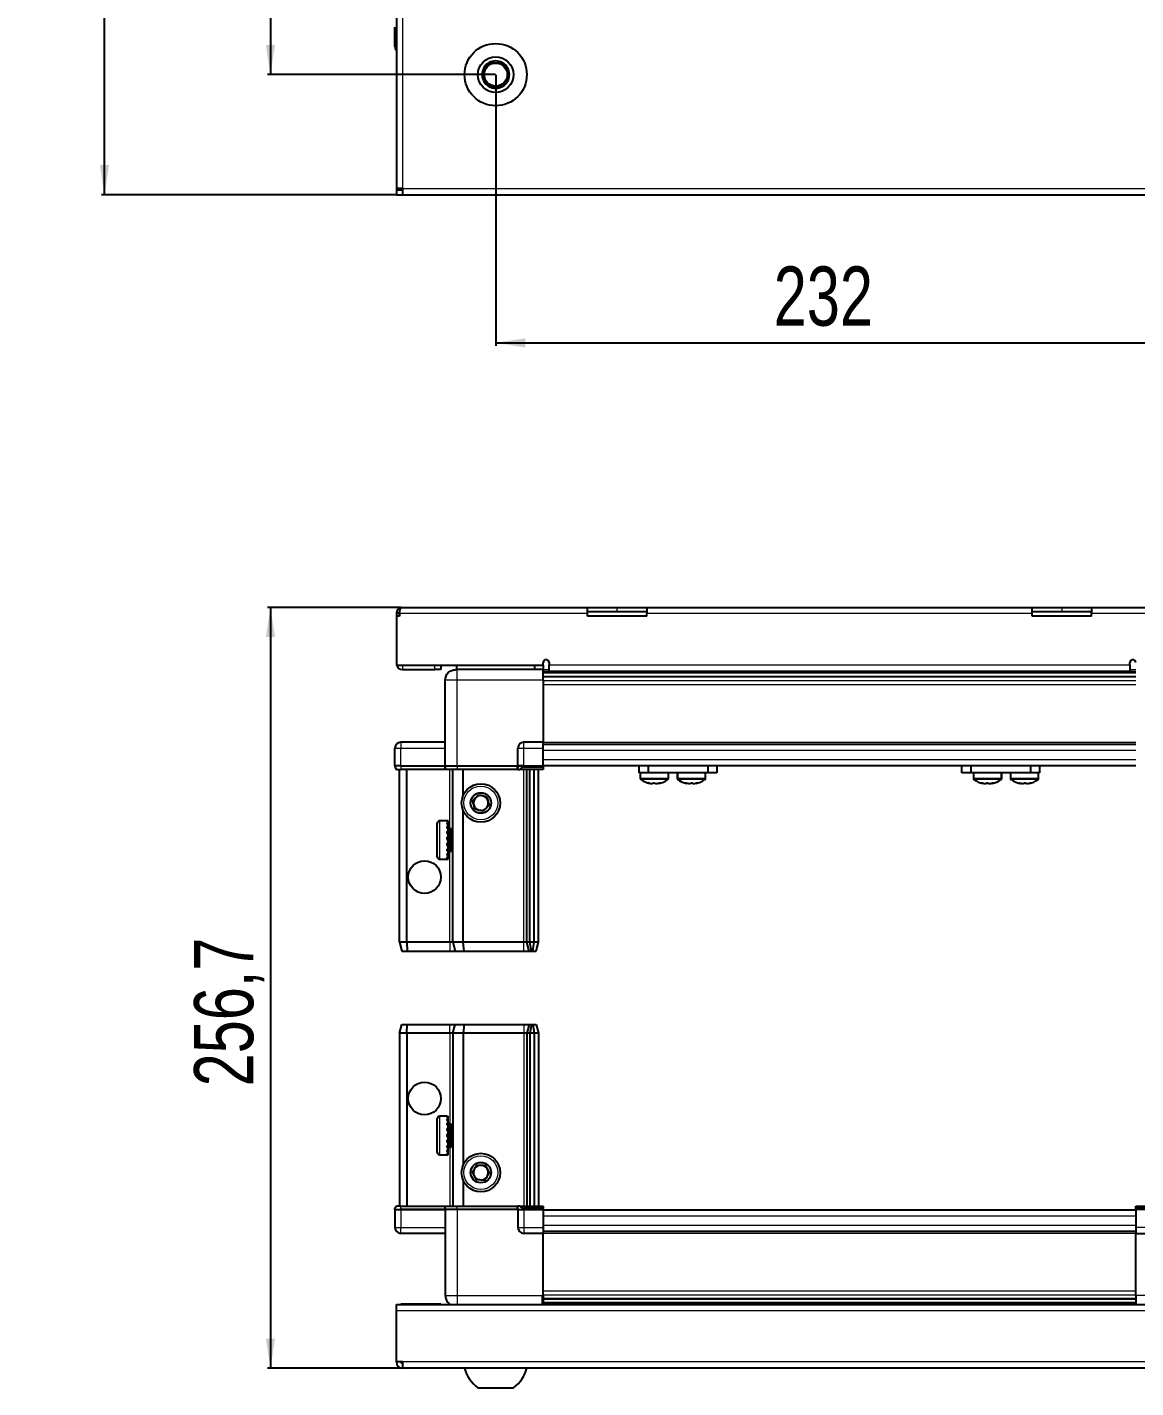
# Model space of a CAD drawing. Header units: millimetres. Extents: x 1014 to 2309, y -108 to 1254.
# Drawn here: x 1014.1 to 1388.2, y -108.5 to 350.6 of the extents above; entities that cross this region are included whole.
import ezdxf

# ---------------------------------------------------------------- set-up
doc = ezdxf.new("R2010")
doc.units = ezdxf.units.MM
doc.layers.add('FORMAT', color=7, linetype='Continuous')
doc.styles.add('SLDTEXTSTYLE0', font='TXT', dxfattribs={"width": 0.75})
doc.dimstyles.new('SLDDIMSTYLE0', dxfattribs={"dimtxt": 20, "dimasz": 10, "dimexe": 0, "dimexo": 0.0625, "dimgap": 5, "dimtad": 2, "dimdec": 1, "dimrnd": 1e-09, "dimzin": 12, "dimdsep": 46, "dimtxsty": 'SLDTEXTSTYLE0', "dimsah": 1, "dimcen": 0.09, "dimadec": 0, "dimazin": 3, "dimtfac": 1, "dimtofl": 0, "dimtmove": 0, "dimatfit": 3, "dimfxl": 0, "dimfrac": 2, "dimtolj": 1, "dimtzin": 12, "dimarcsym": 0})

# ---------------------------------------------------------------- blocks, each defined once
blk = doc.blocks.new('_D')
at = {"layer": 'FORMAT'}
for p, q in [((1138.65, 1093.07), (1039.15, 1093.07)), ((1040.15, 294.07), (1040.15, 1093.07)), ((1138.65, 294.07), (1039.15, 294.07))]:
    blk.add_line(p, q, dxfattribs=at)
for points in [[(1040.15, 1093.07), (1038.62, 1083.07), (1041.69, 1083.07)], [(1040.15, 294.07), (1041.69, 304.07), (1038.62, 304.07)]]:
    blk.add_solid(points, dxfattribs=at)
at = {"layer": 'FORMAT', "insert": (1014.37, 671.4), "char_height": 20, "attachment_point": 1, "rotation": 90, "style": 'SLDTEXTSTYLE0'}
blk.add_mtext('799', dxfattribs=at)
blk = doc.blocks.new('_D_2')
at = {"layer": 'FORMAT'}
for p, q in [((1172.16, 334.56), (1172.16, 243.07)), ((1404.16, 334.56), (1404.16, 243.07)), ((1172.16, 244.07), (1404.16, 244.07))]:
    blk.add_line(p, q, dxfattribs=at)
for points in [[(1172.16, 244.07), (1182.16, 242.53), (1182.16, 245.61)], [(1404.16, 244.07), (1394.16, 245.61), (1394.16, 242.53)]]:
    blk.add_solid(points, dxfattribs=at)
at = {"layer": 'FORMAT', "insert": (1265.99, 269.85), "char_height": 20, "attachment_point": 1, "style": 'SLDTEXTSTYLE0'}
blk.add_mtext('232', dxfattribs=at)
blk = doc.blocks.new('_D_3')
at = {"layer": 'FORMAT'}
for p, q in [((1172.15, 1052.57), (1095.15, 1052.57)), ((1096.15, 1052.57), (1096.15, 334.57)), ((1172.15, 334.57), (1095.15, 334.57))]:
    blk.add_line(p, q, dxfattribs=at)
for points in [[(1096.15, 1052.57), (1094.62, 1042.57), (1097.69, 1042.57)], [(1096.15, 334.57), (1097.69, 344.57), (1094.62, 344.57)]]:
    blk.add_solid(points, dxfattribs=at)
at = {"layer": 'FORMAT', "insert": (1070.37, 671.4), "char_height": 20, "attachment_point": 1, "rotation": 90, "style": 'SLDTEXTSTYLE0'}
blk.add_mtext('718', dxfattribs=at)
blk = doc.blocks.new('_D_8')
at = {"layer": 'FORMAT'}
for p, q in [((1140.25, 154.84), (1095.15, 154.84)), ((1096.15, 154.84), (1096.15, -101.86)), ((1140.75, -101.86), (1095.15, -101.86))]:
    blk.add_line(p, q, dxfattribs=at)
for points in [[(1096.15, 154.84), (1094.62, 144.84), (1097.69, 144.84)], [(1096.15, -101.86), (1097.69, -91.86), (1094.62, -91.86)]]:
    blk.add_solid(points, dxfattribs=at)
at = {"layer": 'FORMAT', "insert": (1070.37, -6.76), "char_height": 20, "attachment_point": 1, "rotation": 90, "style": 'SLDTEXTSTYLE0'}
blk.add_mtext('256,7', dxfattribs=at)

msp = doc.modelspace()

# ---------------------------------------------------------------- linework, layer by layer
at = {"color": 7, "linetype": 'Continuous', "lineweight": 25}
for p, q in [((1138.66, 1090.97), (1138.66, 296.17)), ((1138.15, 344.07), (1138.15, 350.57)), ((1138.16, 350.57), (1138.16, 350.57)), ((1138.16, 350.57), (1138.16, 344.07)), ((1138.65, 342.75), (1138.65, 342.75)), ((1140.76, 296.17), (1138.66, 296.17)), ((1138.66, 296.17), (1138.66, 295.57)), ((1138.66, 295.57), (1138.66, 294.07)), ((1140.76, 295.57), (1138.66, 295.57)), ((1138.66, 294.07), (1140.76, 294.07)), ((1140.76, 296.17), (1140.76, 294.07)), ((1140.76, 294.07), (1435.56, 294.07)), ((1139.66, 152.74), (1138.66, 152.74)), ((1138.66, 152.74), (1138.66, 151.84)), ((1139.66, 151.84), (1138.66, 151.84)), ((1138.66, 151.84), (1138.66, 135.34)), ((1139.66, 152.74), (1139.66, 151.84)), ((1140.26, 154.84), (1203.16, 154.84)), ((1203.16, 152.74), (1203.16, 154.84)), ((1203.16, 154.84), (1213.16, 154.84)), ((1213.16, 153.34), (1203.16, 153.34)), ((1203.16, 151.84), (1203.16, 152.74)), ((1223.16, 151.84), (1203.16, 151.84)), ((1213.16, 154.84), (1223.16, 154.84)), ((1223.16, 153.34), (1213.16, 153.34)), ((1223.16, 154.84), (1223.16, 152.74)), ((1223.16, 154.84), (1353.16, 154.84)), ((1223.16, 151.84), (1223.16, 152.74)), ((1353.16, 152.74), (1353.16, 154.84)), ((1353.16, 154.84), (1363.16, 154.84)), ((1363.16, 153.34), (1353.16, 153.34)), ((1353.16, 151.84), (1353.16, 152.74)), ((1373.16, 151.84), (1353.16, 151.84)), ((1363.16, 154.84), (1373.16, 154.84)), ((1373.16, 153.34), (1363.16, 153.34)), ((1373.16, 154.84), (1373.16, 152.74)), ((1373.16, 154.84), (1436.06, 154.84)), ((1373.16, 151.84), (1373.16, 152.74)), ((1138.66, 135.34), (1188.16, 135.34)), ((1140.76, 133.84), (1151.66, 133.84)), ((1153.66, 133.84), (1151.66, 133.84)), ((1153.66, 135.34), (1153.66, 133.84)), ((1158.91, 135.34), (1158.91, 133.84)), ((1188.16, 133.84), (1159.16, 133.84)), ((1185.41, 133.84), (1185.41, 135.34)), ((1188.16, 135.34), (1188.16, 136.19)), ((1188.16, 135.34), (1188.16, 133.84)), ((1188.16, 133.19), (1212.03, 133.19)), ((1190.16, 136.19), (1190.16, 135.44)), ((1190.16, 133.34), (1190.16, 135.44)), ((1190.16, 133.34), (1386.16, 133.34)), ((1206.66, 133.34), (1206.66, 133.19)), ((1206.82, 133.34), (1206.82, 133.19)), ((1207.02, 133.34), (1207.02, 133.19)), ((1207.57, 133.34), (1207.57, 133.19)), ((1207.99, 133.34), (1207.99, 133.19)), ((1208.88, 133.34), (1208.88, 133.19)), ((1209.46, 133.34), (1209.46, 133.19)), ((1210.6, 133.34), (1210.6, 133.19)), ((1211.29, 133.34), (1211.29, 133.19)), ((1212.03, 133.19), (1212.57, 133.19)), ((1212.57, 133.34), (1212.57, 133.19)), ((1212.57, 133.19), (1212.58, 133.19)), ((1212.58, 133.19), (1213.31, 133.19)), ((1212.76, 133.34), (1212.76, 133.19)), ((1213.26, 133.34), (1213.26, 133.19)), ((1213.31, 133.34), (1213.31, 133.19)), ((1213.31, 133.19), (1214.28, 133.19)), ((1213.31, 133.19), (1213.31, 133.19)), ((1214.28, 133.19), (1362.03, 133.19)), ((1214.6, 133.34), (1214.6, 133.19)), ((1214.61, 133.34), (1214.61, 133.19)), ((1215.31, 133.34), (1215.31, 133.19)), ((1216.49, 133.34), (1216.49, 133.19)), ((1217.1, 133.34), (1217.1, 133.19)), ((1218.05, 133.34), (1218.05, 133.19)), ((1218.5, 133.34), (1218.5, 133.19)), ((1219.13, 133.34), (1219.13, 133.19)), ((1219.38, 133.34), (1219.38, 133.19)), ((1219.63, 133.34), (1219.63, 133.19)), ((1219.65, 133.34), (1219.65, 133.19)), ((1356.66, 133.34), (1356.66, 133.19)), ((1356.77, 133.34), (1356.77, 133.19)), ((1356.95, 133.34), (1356.95, 133.19)), ((1357.46, 133.34), (1357.46, 133.19)), ((1357.85, 133.34), (1357.85, 133.19)), ((1358.7, 133.34), (1358.7, 133.19)), ((1359.27, 133.34), (1359.27, 133.19)), ((1360.38, 133.34), (1360.38, 133.19)), ((1361.07, 133.34), (1361.07, 133.19)), ((1362.03, 133.19), (1362.34, 133.19)), ((1362.34, 133.34), (1362.34, 133.19)), ((1362.34, 133.19), (1363.07, 133.19)), ((1362.34, 133.19), (1362.34, 133.19)), ((1362.6, 133.34), (1362.6, 133.19)), ((1363.07, 133.34), (1363.07, 133.19)), ((1363.07, 133.19), (1364.37, 133.19)), ((1364.28, 133.19), (1388.16, 133.19)), ((1364.37, 133.34), (1364.37, 133.19)), ((1364.46, 133.34), (1364.46, 133.19)), ((1365.09, 133.34), (1365.09, 133.19)), ((1366.28, 133.34), (1366.28, 133.19)), ((1366.91, 133.34), (1366.91, 133.19)), ((1367.89, 133.34), (1367.89, 133.19)), ((1368.36, 133.34), (1368.36, 133.19)), ((1369.03, 133.34), (1369.03, 133.19)), ((1369.31, 133.34), (1369.31, 133.19)), ((1369.6, 133.34), (1369.6, 133.19)), ((1369.65, 133.34), (1369.65, 133.19)), ((1369.66, 133.19), (1369.66, 133.34)), ((1386.16, 135.44), (1386.16, 136.19)), ((1386.16, 135.44), (1386.16, 133.34)), ((1155.16, 101.34), (1155.16, 130.34)), ((1388.16, 131.39), (1188.16, 131.39)), ((1388.16, 131.36), (1188.16, 131.36)), ((1188.16, 130.34), (1188.16, 109.34)), ((1138.16, 101.34), (1138.16, 107.34)), ((1155.16, 109.34), (1140.16, 109.34)), ((1179.66, 101.34), (1179.66, 107.34)), ((1188.16, 109.34), (1181.66, 109.34)), ((1188.16, 107.34), (1188.16, 109.34)), ((1188.16, 108.69), (1388.16, 108.69)), ((1188.16, 101.34), (1188.16, 107.34)), ((1138.15, 101.34), (1138.15, 101)), ((1138.15, 101.34), (1138.16, 101.34)), ((1138.15, 101), (1138.65, 100.14)), ((1138.16, 101.34), (1138.16, 101)), ((1140.16, 101.34), (1138.16, 101.34)), ((1138.16, 101), (1138.66, 100.14)), ((1140.16, 101.34), (1154.96, 101.34)), ((1154.96, 101.34), (1155.16, 101.34)), ((1155.16, 101.34), (1155.16, 100.14)), ((1155.16, 101.34), (1159.16, 101.34)), ((1159.16, 101.34), (1179.46, 101.34)), ((1179.46, 101.34), (1179.66, 101.34)), ((1179.66, 101.34), (1179.66, 100.14)), ((1181.66, 101.34), (1179.66, 101.34)), ((1179.66, 101.34), (1181.66, 101.34)), ((1181.66, 101.34), (1188.16, 101.34)), ((1181.66, 101), (1188.16, 101)), ((1188.16, 101.49), (1388.16, 101.49)), ((1188.16, 101.34), (1188.16, 101)), ((1188.16, 101), (1188.16, 100.14)), ((1220.61, 98.99), (1220.61, 101.49)), ((1223.61, 101.49), (1223.61, 98.99)), ((1243.81, 98.99), (1243.81, 101.49)), ((1246.81, 101.49), (1246.81, 98.99)), ((1329.51, 98.99), (1329.51, 101.49)), ((1332.51, 101.49), (1332.51, 98.99)), ((1352.71, 98.99), (1352.71, 101.49)), ((1355.71, 101.49), (1355.71, 98.99)), ((1138.66, 100.14), (1140.16, 100.14)), ((1139.66, 41.84), (1139.66, 100.14)), ((1154.96, 100.14), (1140.16, 100.14)), ((1142.16, 41.84), (1142.16, 100.14)), ((1155.16, 100.14), (1154.96, 100.14)), ((1159.16, 100.14), (1155.16, 100.14)), ((1157.66, 41.84), (1157.66, 100.14)), ((1179.46, 100.14), (1159.16, 100.14)), ((1161.16, 91.34), (1161.16, 100.14)), ((1179.66, 100.14), (1179.46, 100.14)), ((1179.66, 100.14), (1180.33, 100.14)), ((1188.16, 100.14), (1180.33, 100.14)), ((1182.66, 41.84), (1182.66, 100.14)), ((1183.66, 41.84), (1183.66, 100.14)), ((1185.16, 41.84), (1185.16, 100.14)), ((1186.66, 41.84), (1186.66, 100.14)), ((1223.61, 98.99), (1220.61, 98.99)), ((1220.96, 98.99), (1220.96, 97.08)), ((1243.81, 98.99), (1223.61, 98.99)), ((1230.46, 97.08), (1230.46, 98.99)), ((1233.41, 98.99), (1233.41, 97.08)), ((1233.46, 98.99), (1233.46, 97.08)), ((1242.96, 97.08), (1242.96, 98.99)), ((1246.81, 98.99), (1243.81, 98.99)), ((1332.51, 98.99), (1329.51, 98.99)), ((1352.71, 98.99), (1332.51, 98.99)), ((1333.36, 98.99), (1333.36, 97.08)), ((1342.86, 97.08), (1342.86, 98.99)), ((1342.91, 97.08), (1342.91, 98.99)), ((1345.86, 98.99), (1345.86, 97.08)), ((1355.71, 98.99), (1352.71, 98.99)), ((1355.36, 97.08), (1355.36, 98.99)), ((1156.16, 82.84), (1153.26, 82.84)), ((1155.66, 82.74), (1156.16, 82.74)), ((1155.66, 82.74), (1155.66, 82.58)), ((1156.16, 82.74), (1156.16, 82.84)), ((1156.16, 82.58), (1156.16, 82.74)), ((1161.16, 41.84), (1161.16, 86.34)), ((1152.46, 70.64), (1152.46, 82.04)), ((1155.66, 82.58), (1156.16, 82.58)), ((1155.66, 82.09), (1156.16, 82.09)), ((1155.66, 82.09), (1155.66, 81.71)), ((1155.66, 81.71), (1156.16, 81.71)), ((1155.66, 80.87), (1156.16, 80.87)), ((1155.66, 80.87), (1155.66, 80.32)), ((1155.66, 80.32), (1156.16, 80.32)), ((1155.66, 79.21), (1156.16, 79.21)), ((1155.66, 79.21), (1155.66, 78.53)), ((1155.66, 78.53), (1156.16, 78.53)), ((1156.16, 82.09), (1156.16, 82.58)), ((1156.16, 81.71), (1156.16, 82.09)), ((1156.16, 80.87), (1156.16, 81.71)), ((1156.16, 80.32), (1156.16, 80.87)), ((1156.26, 80.74), (1156.16, 80.74)), ((1156.16, 79.21), (1156.16, 80.32)), ((1156.16, 78.53), (1156.16, 79.21)), ((1156.16, 77.27), (1156.16, 78.53)), ((1156.26, 79.22), (1156.26, 80.74)), ((1156.26, 71.94), (1156.26, 79.22)), ((1157.14, 79.65), (1156.66, 80.34)), ((1156.66, 72.34), (1156.66, 80.34)), ((1157.62, 80.34), (1157.14, 79.65)), ((1157.14, 73.03), (1157.14, 79.65)), ((1157.66, 80.34), (1157.62, 80.34)), ((1157.62, 72.34), (1157.62, 80.34)), ((1155.66, 77.27), (1156.16, 77.27)), ((1155.66, 77.27), (1155.66, 76.53)), ((1155.66, 76.97), (1156.16, 76.97)), ((1155.66, 76.53), (1156.16, 76.53)), ((1155.66, 75.24), (1156.16, 75.24)), ((1155.66, 75.24), (1155.66, 74.52)), ((1155.66, 75.1), (1156.16, 75.1)), ((1155.66, 74.52), (1156.16, 74.52)), ((1156.16, 76.97), (1156.16, 77.27)), ((1156.16, 75.24), (1156.16, 76.53)), ((1156.16, 74.52), (1156.16, 75.1)), ((1156.16, 73.31), (1156.16, 74.52)), ((1153.26, 69.84), (1156.16, 69.84)), ((1155.66, 73.31), (1156.16, 73.31)), ((1155.66, 73.31), (1155.66, 72.68)), ((1155.66, 72.68), (1156.16, 72.68)), ((1155.66, 71.68), (1156.16, 71.68)), ((1155.66, 71.68), (1155.66, 71.2)), ((1155.66, 71.2), (1156.16, 71.2)), ((1155.66, 70.51), (1156.16, 70.51)), ((1155.66, 70.51), (1155.66, 70.22)), ((1155.66, 70.22), (1156.16, 70.22)), ((1155.66, 69.9), (1156.16, 69.9)), ((1155.66, 69.9), (1155.66, 69.84)), ((1155.66, 69.84), (1156.16, 69.84)), ((1156.16, 72.68), (1156.16, 73.31)), ((1156.16, 71.68), (1156.16, 72.68)), ((1156.16, 71.94), (1156.26, 71.94)), ((1156.16, 71.2), (1156.16, 71.68)), ((1156.16, 70.51), (1156.16, 71.2)), ((1156.16, 70.22), (1156.16, 70.51)), ((1156.16, 69.9), (1156.16, 70.22)), ((1156.16, 69.84), (1156.16, 69.9)), ((1156.16, 69.84), (1156.16, 69.84)), ((1156.66, 72.34), (1157.14, 73.03)), ((1157.14, 73.03), (1157.62, 72.34)), ((1157.62, 72.34), (1157.66, 72.34)), ((1139.66, 41.84), (1140.46, 38.84)), ((1142.16, 41.84), (1139.66, 41.84)), ((1156.66, 41.84), (1142.16, 41.84)), ((1142.16, 41.84), (1142.31, 38.84)), ((1157.66, 41.84), (1156.66, 41.84)), ((1161.16, 41.84), (1157.66, 41.84)), ((1157.66, 41.84), (1158.46, 38.84)), ((1181.66, 41.84), (1161.16, 41.84)), ((1161.49, 38.84), (1161.16, 41.84)), ((1182.66, 41.84), (1181.66, 41.84)), ((1183.66, 41.84), (1182.66, 41.84)), ((1183.46, 38.84), (1182.66, 41.84)), ((1185.16, 41.84), (1183.66, 41.84)), ((1184.2, 38.84), (1183.66, 41.84)), ((1184.7, 38.84), (1185.16, 41.84)), ((1186.66, 41.84), (1185.16, 41.84)), ((1185.85, 38.84), (1186.66, 41.84)), ((1140.46, 38.84), (1142.31, 38.84)), ((1142.31, 38.84), (1156.66, 38.84)), ((1156.66, 38.84), (1158.46, 38.84)), ((1158.46, 38.84), (1161.49, 38.84)), ((1161.49, 38.84), (1181.66, 38.84)), ((1181.66, 38.84), (1183.46, 38.84)), ((1183.46, 38.84), (1184.2, 38.84)), ((1184.2, 38.84), (1184.7, 38.84)), ((1184.7, 38.84), (1185.85, 38.84)), ((1139.66, 11.14), (1140.46, 14.14)), ((1140.46, 14.14), (1142.31, 14.14)), ((1142.16, 11.14), (1142.31, 14.14)), ((1142.31, 14.14), (1156.66, 14.14)), ((1156.66, 14.14), (1158.46, 14.14)), ((1157.66, 11.14), (1158.46, 14.14)), ((1158.46, 14.14), (1161.49, 14.14)), ((1161.49, 14.14), (1161.16, 11.14)), ((1161.49, 14.14), (1181.66, 14.14)), ((1181.66, 14.14), (1183.46, 14.14)), ((1183.46, 14.14), (1182.66, 11.14)), ((1183.46, 14.14), (1184.2, 14.14)), ((1184.2, 14.14), (1183.66, 11.14)), ((1184.2, 14.14), (1184.7, 14.14)), ((1184.7, 14.14), (1185.16, 11.14)), ((1184.7, 14.14), (1185.85, 14.14)), ((1185.85, 14.14), (1186.66, 11.14)), ((1142.16, 11.14), (1139.66, 11.14)), ((1139.66, 11.14), (1139.66, -47.16)), ((1156.66, 11.14), (1142.16, 11.14)), ((1142.16, 11.14), (1142.16, -47.16)), ((1157.66, 11.14), (1156.66, 11.14)), ((1161.16, 11.14), (1157.66, 11.14)), ((1157.66, 11.14), (1157.66, -47.16)), ((1181.66, 11.14), (1161.16, 11.14)), ((1161.16, 11.14), (1161.16, -33.36)), ((1182.66, 11.14), (1181.66, 11.14)), ((1182.66, 11.14), (1182.66, -47.16)), ((1183.66, 11.14), (1182.66, 11.14)), ((1185.16, 11.14), (1183.66, 11.14)), ((1183.66, 11.14), (1183.66, -47.16)), ((1185.16, 11.14), (1185.16, -47.16)), ((1186.66, 11.14), (1185.16, 11.14)), ((1186.66, 11.14), (1186.66, -47.16)), ((1152.46, -29.06), (1152.46, -17.66)), ((1155.66, -16.86), (1153.26, -16.86)), ((1155.66, -16.86), (1155.66, -16.87)), ((1155.66, -16.87), (1156.16, -16.87)), ((1155.66, -17.06), (1156.16, -17.06)), ((1155.66, -17.06), (1155.66, -17.28)), ((1155.66, -17.28), (1156.16, -17.28)), ((1155.66, -17.85), (1156.16, -17.85)), ((1155.66, -17.85), (1155.66, -18.28)), ((1155.66, -18.28), (1156.16, -18.28)), ((1156.16, -17.06), (1156.16, -16.87)), ((1156.16, -17.28), (1156.16, -17.06)), ((1156.16, -17.85), (1156.16, -17.28)), ((1156.16, -18.28), (1156.16, -17.85)), ((1156.16, -19.19), (1156.16, -18.28)), ((1155.66, -19.19), (1156.16, -19.19)), ((1155.66, -19.19), (1155.66, -19.78)), ((1155.66, -19.78), (1156.16, -19.78)), ((1155.66, -20.93), (1156.16, -20.93)), ((1155.66, -20.93), (1155.66, -21.63)), ((1155.66, -21.63), (1156.16, -21.63)), ((1155.66, -22.91), (1156.16, -22.91)), ((1155.66, -22.91), (1155.66, -23.65)), ((1156.26, -18.96), (1156.16, -18.96)), ((1156.16, -19.78), (1156.16, -19.19)), ((1156.16, -20.93), (1156.16, -19.78)), ((1156.16, -21.63), (1156.16, -20.93)), ((1156.16, -22.91), (1156.16, -21.63)), ((1156.16, -23.06), (1156.16, -22.91)), ((1156.26, -27.76), (1156.26, -18.96)), ((1157.14, -20.05), (1156.66, -19.36)), ((1156.66, -27.36), (1156.66, -19.36)), ((1157.62, -19.36), (1157.14, -20.05)), ((1157.14, -26.67), (1157.14, -20.05)), ((1157.66, -19.36), (1157.62, -19.36)), ((1157.62, -27.36), (1157.62, -19.36)), ((1155.66, -23.06), (1156.16, -23.06)), ((1155.66, -23.56), (1156.16, -23.56)), ((1155.66, -23.65), (1156.16, -23.65)), ((1155.66, -24.94), (1156.16, -24.94)), ((1155.66, -24.94), (1155.66, -25.64)), ((1155.66, -25.64), (1156.16, -25.64)), ((1155.66, -26.81), (1156.16, -26.81)), ((1155.66, -26.81), (1155.66, -27.41)), ((1155.66, -27.41), (1156.16, -27.41)), ((1156.16, -23.65), (1156.16, -23.56)), ((1156.16, -24.94), (1156.16, -23.65)), ((1156.16, -25.64), (1156.16, -24.94)), ((1156.16, -26.81), (1156.16, -25.64)), ((1156.16, -27.41), (1156.16, -26.81)), ((1156.16, -28.34), (1156.16, -27.41)), ((1156.66, -27.36), (1157.14, -26.67)), ((1157.14, -26.67), (1157.62, -27.36)), ((1157.62, -27.36), (1157.66, -27.36)), ((1153.26, -29.86), (1155.66, -29.86)), ((1155.66, -28.34), (1156.16, -28.34)), ((1155.66, -28.34), (1155.66, -28.79)), ((1155.66, -28.79), (1156.16, -28.79)), ((1155.66, -29.39), (1156.16, -29.39)), ((1155.66, -29.39), (1155.66, -29.63)), ((1155.66, -29.63), (1156.16, -29.63)), ((1155.66, -29.85), (1156.16, -29.85)), ((1155.66, -29.85), (1155.66, -29.86)), ((1155.66, -29.86), (1156.16, -29.86)), ((1156.16, -27.76), (1156.26, -27.76)), ((1156.16, -28.79), (1156.16, -28.34)), ((1156.16, -29.39), (1156.16, -28.79)), ((1156.16, -29.63), (1156.16, -29.39)), ((1156.16, -29.85), (1156.16, -29.63)), ((1156.16, -29.86), (1156.16, -29.85)), ((1161.16, -38.36), (1161.16, -47.16)), ((1138.65, -47.16), (1138.15, -48.03)), ((1138.15, -48.36), (1138.15, -48.03)), ((1138.15, -48.36), (1140.15, -48.36)), ((1138.16, -48.36), (1138.16, -54.36)), ((1140.15, -47.16), (1138.65, -47.16)), ((1140.15, -47.16), (1154.96, -47.16)), ((1154.96, -48.36), (1140.15, -48.36)), ((1140.16, -48.36), (1154.96, -48.36)), ((1154.96, -47.16), (1155.16, -47.16)), ((1155.16, -48.36), (1154.96, -48.36)), ((1155.16, -48.36), (1155.16, -47.16)), ((1155.16, -47.16), (1159.16, -47.16)), ((1159.16, -48.36), (1155.16, -48.36)), ((1155.16, -48.36), (1155.16, -77.36)), ((1159.16, -47.16), (1179.46, -47.16)), ((1179.46, -48.36), (1159.16, -48.36)), ((1179.46, -47.16), (1179.66, -47.16)), ((1179.66, -48.36), (1179.46, -48.36)), ((1179.66, -48.36), (1179.66, -47.16)), ((1180.33, -47.16), (1179.66, -47.16)), ((1179.66, -48.36), (1181.66, -48.36)), ((1179.66, -48.36), (1179.66, -54.36)), ((1180.33, -47.16), (1188.16, -47.16)), ((1188.15, -48.03), (1181.66, -48.03)), ((1188.15, -48.36), (1181.66, -48.36)), ((1181.66, -48.36), (1188.16, -48.36)), ((1188.16, -48.03), (1188.15, -48.03)), ((1188.16, -48.36), (1188.15, -48.36)), ((1188.16, -47.16), (1188.16, -48.03)), ((1188.16, -48.36), (1188.16, -48.03)), ((1188.16, -48.36), (1188.16, -54.36)), ((1388.16, -48.51), (1188.16, -48.51)), ((1388.16, -48.03), (1388.16, -47.16)), ((1388.16, -47.16), (1395.98, -47.16)), ((1394.66, -48.03), (1388.16, -48.03)), ((1388.16, -48.36), (1388.16, -48.03)), ((1394.66, -48.36), (1388.16, -48.36)), ((1388.16, -48.36), (1388.16, -54.36)), ((1188.16, -54.36), (1188.16, -56.36)), ((1388.16, -54.36), (1388.16, -56.36)), ((1155.16, -56.36), (1140.16, -56.36)), ((1188.16, -56.36), (1181.66, -56.36)), ((1388.16, -55.71), (1188.16, -55.71)), ((1188.16, -77.36), (1188.16, -56.36)), ((1388.16, -56.36), (1394.66, -56.36)), ((1388.16, -77.36), (1388.16, -56.36)), ((1188.01, -80.36), (1188.01, -77.36)), ((1138.66, -82.46), (1138.66, -80.36)), ((1138.66, -80.36), (1437.66, -80.36)), ((1138.66, -99.76), (1138.66, -82.46)), ((1153.66, -80.26), (1140.76, -80.26)), ((1153.66, -80.26), (1153.66, -80.36)), ((1188.16, -78.39), (1388.16, -78.39)), ((1188.16, -78.42), (1388.16, -78.42)), ((1212.03, -80.21), (1188.16, -80.21)), ((1206.66, -80.36), (1206.66, -80.21)), ((1206.69, -80.36), (1206.69, -80.21)), ((1206.96, -80.36), (1206.96, -80.21)), ((1207.23, -80.36), (1207.23, -80.21)), ((1207.88, -80.36), (1207.88, -80.21)), ((1208.34, -80.36), (1208.34, -80.21)), ((1209.31, -80.36), (1209.31, -80.21)), ((1209.93, -80.36), (1209.93, -80.21)), ((1211.11, -80.36), (1211.11, -80.21)), ((1211.77, -80.36), (1211.77, -80.21)), ((1211.83, -80.36), (1211.83, -80.21)), ((1213.12, -80.21), (1212.03, -80.21)), ((1213.85, -80.21), (1213.12, -80.21)), ((1213.12, -80.36), (1213.12, -80.21)), ((1213.12, -80.21), (1213.12, -80.21)), ((1213.13, -80.36), (1213.13, -80.21)), ((1213.63, -80.36), (1213.63, -80.21)), ((1213.86, -80.21), (1213.85, -80.21)), ((1213.86, -80.36), (1213.86, -80.21)), ((1214.28, -80.21), (1213.86, -80.21)), ((1362.03, -80.21), (1214.28, -80.21)), ((1215.13, -80.36), (1215.13, -80.21)), ((1215.82, -80.36), (1215.82, -80.21)), ((1216.95, -80.36), (1216.95, -80.21)), ((1217.52, -80.36), (1217.52, -80.21)), ((1218.39, -80.36), (1218.39, -80.21)), ((1218.8, -80.36), (1218.8, -80.21)), ((1219.33, -80.36), (1219.33, -80.21)), ((1219.52, -80.36), (1219.52, -80.21)), ((1219.65, -80.36), (1219.65, -80.21)), ((1356.66, -80.36), (1356.66, -80.21)), ((1356.83, -80.36), (1356.83, -80.21)), ((1357.04, -80.36), (1357.04, -80.21)), ((1357.6, -80.36), (1357.6, -80.21)), ((1358.02, -80.36), (1358.02, -80.21)), ((1358.91, -80.36), (1358.91, -80.21)), ((1359.5, -80.36), (1359.5, -80.21)), ((1360.64, -80.36), (1360.64, -80.21)), ((1361.34, -80.36), (1361.34, -80.21)), ((1362.62, -80.21), (1362.03, -80.21)), ((1362.62, -80.36), (1362.62, -80.21)), ((1362.63, -80.21), (1362.62, -80.21)), ((1363.35, -80.21), (1362.63, -80.21)), ((1362.79, -80.36), (1362.79, -80.21)), ((1363.29, -80.36), (1363.29, -80.21)), ((1363.36, -80.21), (1363.35, -80.21)), ((1363.36, -80.36), (1363.36, -80.21)), ((1364.38, -80.21), (1363.36, -80.21)), ((1388.16, -80.21), (1364.28, -80.21)), ((1364.65, -80.36), (1364.65, -80.21)), ((1365.36, -80.36), (1365.36, -80.21)), ((1366.53, -80.36), (1366.53, -80.21)), ((1367.14, -80.36), (1367.14, -80.21)), ((1368.08, -80.36), (1368.08, -80.21)), ((1368.53, -80.36), (1368.53, -80.21)), ((1369.15, -80.36), (1369.15, -80.21)), ((1369.4, -80.36), (1369.4, -80.21)), ((1369.63, -80.36), (1369.63, -80.21)), ((1369.65, -80.36), (1369.65, -80.21)), ((1140.76, -99.76), (1138.66, -99.76)), ((1140.76, -99.76), (1140.76, -101.86)), ((1435.56, -101.86), (1140.76, -101.86)), ((1166.16, -108.46), (1178.16, -108.46))]:
    msp.add_line(p, q, dxfattribs=at)
at = {"color": 8, "linetype": 'Continuous', "lineweight": 18}
for p, q in [((1140.76, 1090.97), (1140.76, 296.17)), ((1138.66, 344.07), (1138.16, 344.07)), ((1140.76, 296.17), (1435.56, 296.17)), ((1203.16, 152.74), (1139.66, 152.74)), ((1213.16, 153.34), (1213.16, 154.84)), ((1353.16, 152.74), (1223.16, 152.74)), ((1363.16, 154.84), (1363.16, 153.34)), ((1436.66, 152.74), (1373.16, 152.74)), ((1140.76, 135.34), (1140.76, 133.84)), ((1151.66, 133.84), (1151.66, 135.34)), ((1188.16, 133.84), (1190.16, 133.84)), ((1190.16, 135.44), (1386.16, 135.44)), ((1386.16, 133.84), (1388.16, 133.84)), ((1159.16, 130.34), (1188.16, 130.34)), ((1159.16, 101.34), (1159.16, 130.34)), ((1388.16, 132.6), (1188.16, 132.6)), ((1188.16, 130.15), (1388.16, 130.15)), ((1388.16, 128.74), (1188.16, 128.74)), ((1138.16, 107.34), (1140.16, 107.34)), ((1140.16, 109.34), (1140.16, 107.34)), ((1140.16, 101.34), (1140.16, 107.34)), ((1140.16, 107.34), (1155.16, 107.34)), ((1179.66, 107.34), (1181.66, 107.34)), ((1181.66, 107.34), (1181.66, 109.34)), ((1181.66, 107.34), (1188.16, 107.34)), ((1181.66, 101.34), (1181.66, 107.34)), ((1188.16, 109.34), (1388.16, 109.34)), ((1188.16, 106.69), (1388.16, 106.69)), ((1140.16, 101.34), (1140.16, 100.14)), ((1154.96, 100.14), (1154.96, 101.34)), ((1159.16, 101.34), (1159.16, 100.14)), ((1179.46, 100.14), (1179.46, 101.34)), ((1181.66, 101.34), (1181.66, 101)), ((1188.16, 103.49), (1388.16, 103.49)), ((1156.66, 80.34), (1156.66, 100.14)), ((1181.66, 41.84), (1181.66, 100.14)), ((1230.46, 97.08), (1220.96, 97.08)), ((1230.26, 96.71), (1221.15, 96.71)), ((1233.46, 97.08), (1233.41, 97.08)), ((1242.96, 97.08), (1233.46, 97.08)), ((1233.65, 96.71), (1233.6, 96.71)), ((1242.76, 96.71), (1233.65, 96.71)), ((1335.57, 97.08), (1333.36, 97.08)), ((1335.67, 96.71), (1333.55, 96.71)), ((1342.86, 97.08), (1335.57, 97.08)), ((1342.66, 96.71), (1335.67, 96.71)), ((1342.71, 96.71), (1342.66, 96.71)), ((1342.91, 97.08), (1342.86, 97.08)), ((1353.36, 97.08), (1345.86, 97.08)), ((1353.25, 96.71), (1346.05, 96.71)), ((1355.16, 96.71), (1353.25, 96.71)), ((1355.36, 97.08), (1353.36, 97.08)), ((1153.26, 69.84), (1153.26, 82.84)), ((1156.66, 41.84), (1156.66, 72.34)), ((1156.66, 41.84), (1156.66, 38.84)), ((1181.66, 38.84), (1181.66, 41.84)), ((1156.66, 11.14), (1156.66, 14.14)), ((1181.66, 14.14), (1181.66, 11.14)), ((1156.66, 11.14), (1156.66, -19.36)), ((1181.66, 11.14), (1181.66, -47.16)), ((1153.26, -29.86), (1153.26, -16.86)), ((1156.66, -27.36), (1156.66, -47.16)), ((1140.15, -48.36), (1140.15, -47.16)), ((1140.16, -48.36), (1140.16, -54.36)), ((1154.96, -48.36), (1154.96, -47.16)), ((1159.16, -48.36), (1159.16, -47.16)), ((1159.16, -48.36), (1159.16, -77.36)), ((1179.46, -48.36), (1179.46, -47.16)), ((1181.66, -48.36), (1181.66, -48.03)), ((1181.66, -48.36), (1181.66, -54.36)), ((1188.15, -48.36), (1188.15, -48.03)), ((1138.16, -54.36), (1140.16, -54.36)), ((1140.16, -54.36), (1155.16, -54.36)), ((1140.16, -56.36), (1140.16, -54.36)), ((1179.66, -54.36), (1181.66, -54.36)), ((1181.66, -54.36), (1188.16, -54.36)), ((1181.66, -54.36), (1181.66, -56.36)), ((1388.16, -50.51), (1188.16, -50.51)), ((1388.16, -53.71), (1188.16, -53.71)), ((1394.66, -54.36), (1388.16, -54.36)), ((1388.16, -56.36), (1188.16, -56.36)), ((1159.16, -77.36), (1188.16, -77.36)), ((1188.16, -75.77), (1388.16, -75.77)), ((1388.16, -77.18), (1188.16, -77.18)), ((1417.16, -77.36), (1388.16, -77.36)), ((1437.66, -82.46), (1138.66, -82.46)), ((1140.76, -80.36), (1140.76, -80.26)), ((1188.16, -79.63), (1388.16, -79.63)), ((1435.56, -99.76), (1140.76, -99.76))]:
    msp.add_line(p, q, dxfattribs=at)
at = {"color": 7, "linetype": 'Continuous', "lineweight": 25, "flags": 128}
msp.add_lwpolyline([(1140.76, -80.26), (1140.35, -80.3), (1140.11, -80.36)], dxfattribs=at)
at = {"color": 7, "linetype": 'Continuous', "lineweight": 25}
for centre, radius in [((1172.16, 334.57), 10.5), ((1172.16, 334.57), 6), ((1172.16, 334.57), 3.9), ((1167.16, 88.84), 6.5), ((1167.16, 88.84), 3.46), ((1148.16, 63.84), 5.5), ((1148.16, -10.86), 5.5), ((1167.16, -35.86), 6.5), ((1167.16, -35.86), 3.46)]:
    msp.add_circle(centre, radius, dxfattribs=at)
at = {"color": 8, "linetype": 'Continuous', "lineweight": 18}
for centre in [(1167.16, 88.84), (1167.16, -35.86)]:
    msp.add_circle(centre, 5.7, dxfattribs=at)
at = {"color": 7, "linetype": 'Continuous', "lineweight": 25}
for centre, radius, start, end in [((1140.16, 344.07), 2, 180, 221.3942), ((1172.16, 334.57), 4.62, 120, 180), ((1172.16, 334.57), 4.62, 60, 120), ((1172.16, 334.57), 4.62, 360, 60), ((1172.16, 334.57), 4.62, 180, 240), ((1172.16, 334.57), 4.62, 240, 300), ((1172.16, 334.57), 4.62, 300, 360), ((1140.76, 135.94), 2.1, 196.6015, 270), ((1189.16, 136.19), 1, 0, 180), ((1387.16, 136.19), 1, 0, 180), ((1140.16, 107.34), 2, 90, 180), ((1181.66, 107.34), 2, 90, 180), ((1221.41, 97.08), 0.45, 180, 235.2821), ((1225.71, 103.29), 8, 235.2821, 258.9392), ((1225.71, 103.29), 8, 281.0076, 304.7179), ((1230.01, 97.08), 0.45, 304.7179, 0), ((1233.86, 97.08), 0.45, 180, 235.2821), ((1233.91, 97.08), 0.45, 180, 235.2821), ((1238.16, 103.29), 8, 235.2821, 255.8287), ((1238.21, 103.29), 8, 235.2821, 259.0625), ((1238.21, 103.29), 8, 280.8753, 304.7179), ((1242.51, 97.08), 0.45, 304.7179, 0), ((1333.81, 97.08), 0.45, 180, 235.2821), ((1338.11, 103.29), 8, 235.2821, 259.054), ((1338.11, 103.29), 8, 280.846, 304.7179), ((1338.16, 103.29), 8, 280.9211, 304.7179), ((1342.41, 97.08), 0.45, 304.7179, 0), ((1342.46, 97.08), 0.45, 304.7179, 0), ((1346.31, 97.08), 0.45, 180, 235.2821), ((1350.61, 103.29), 8, 235.2821, 258.923), ((1350.61, 103.29), 8, 280.9392, 304.7179), ((1354.91, 97.08), 0.45, 304.7179, 0), ((1167.16, 88.84), 2.5, 134.9221, 194.9221), ((1167.16, 88.84), 2.5, 194.9221, 254.9221), ((1167.16, 88.84), 2.5, 74.9221, 134.9221), ((1167.16, 88.84), 2.5, 14.9221, 74.9221), ((1167.16, 88.84), 2.5, 314.9221, 14.9221), ((1153.26, 82.04), 0.8, 90, 180), ((1167.16, 88.84), 2.5, 254.9221, 314.9221), ((1156.66, 80.74), 0.4, 180, 270), ((1153.26, 70.64), 0.8, 180, 270), ((1156.66, 71.94), 0.4, 90, 180), ((1153.26, -17.66), 0.8, 90, 180), ((1156.66, -18.96), 0.4, 180, 270), ((1156.66, -27.76), 0.4, 90, 180), ((1153.26, -29.06), 0.8, 180, 270), ((1167.16, -35.86), 2.5, 147.376, 207.376), ((1167.16, -35.86), 2.5, 87.376, 147.376), ((1167.16, -35.86), 2.5, 27.376, 87.376), ((1167.16, -35.86), 2.5, 327.376, 27.376), ((1167.16, -35.86), 2.5, 207.376, 267.376), ((1167.16, -35.86), 2.5, 267.376, 327.376), ((1140.16, -54.36), 2, 180, 270), ((1181.66, -54.36), 2, 180, 270), ((1140.76, -99.76), 2.1, 180, 270), ((1140.76, -99.76), 0.6, 180, 270), ((1173.18, -98.84), 11.91, 194.7004, 233.8734), ((1171.13, -98.84), 11.91, 306.1266, 345.2996)]:
    msp.add_arc(centre, radius, start, end, dxfattribs=at)
for centre, start_param, end_param in [((1181.66, 97.54), 0, 0.722734), ((1181.66, -44.57), 2.418858, 3.141593)]:
    msp.add_ellipse(centre, major_axis=(0, 3.46), ratio=0.57735, start_param=start_param, end_param=end_param, dxfattribs=at)
for points, knots in [([(1167.54, 334.57), (1167.87, 335.14), (1168.43, 336.12), (1169.25, 337.55), (1169.66, 338.26), (1169.85, 338.57)], [0, 0, 0, 0, 0.439131, 0.751378, 1, 1, 1, 1]), ([(1169.85, 338.57), (1170.05, 338.57), (1170.75, 338.57), (1172.06, 338.57), (1173.45, 338.57), (1174.2, 338.57), (1174.46, 338.57)], [0, 0, 0, 0, 0.139329, 0.48527, 0.816356, 1, 1, 1, 1]), ([(1174.46, 338.57), (1174.8, 338), (1175.36, 337.02), (1176.18, 335.59), (1176.59, 334.89), (1176.77, 334.57)], [0, 0, 0, 0, 0.439131, 0.751378, 1, 1, 1, 1]), ([(1169.85, 330.57), (1169.51, 331.14), (1168.95, 332.12), (1168.13, 333.55), (1167.72, 334.26), (1167.54, 334.57)], [0, 0, 0, 0, 0.4391308, 0.7513783, 1, 1, 1, 1]), ([(1174.46, 330.57), (1174.2, 330.57), (1173.45, 330.57), (1172.06, 330.57), (1170.75, 330.57), (1170.05, 330.57), (1169.85, 330.57)], [0, 0, 0, 0, 0.183644, 0.51473, 0.860671, 1, 1, 1, 1]), ([(1176.77, 334.57), (1176.44, 334), (1175.88, 333.02), (1175.06, 331.59), (1174.65, 330.89), (1174.46, 330.57)], [0, 0, 0, 0, 0.439131, 0.751378, 1, 1, 1, 1]), ([(1140.25, 154.74), (1140.17, 154.73), (1139.85, 154.69), (1139.37, 154.36), (1138.9, 153.81), (1138.68, 153.23), (1138.66, 152.86), (1138.66, 152.74)], [0, 0, 0, 0, 0.0862, 0.345314, 0.604426, 0.863537, 1, 1, 1, 1]), ([(1139.66, 152.74), (1139.7, 152.99), (1139.79, 153.48), (1139.92, 154.12), (1140.06, 154.59), (1140.17, 154.81), (1140.23, 154.83), (1140.26, 154.84)], [0, 0, 0, 0, 0.2302553, 0.4485219, 0.6667858, 0.8850496, 1, 1, 1, 1]), ([(1155.16, 130.34), (1155.2, 130.78), (1155.27, 131.45), (1155.71, 132.27), (1156.16, 132.83), (1156.72, 133.28), (1157.54, 133.72), (1158.21, 133.79), (1158.66, 133.84)], [0, 0, 0, 0, 0.239457, 0.368361, 0.5, 0.631639, 0.760543, 1, 1, 1, 1]), ([(1159.16, 133.84), (1159.09, 133.84), (1158.96, 133.84), (1158.79, 133.84), (1158.68, 133.84), (1158.66, 133.84), (1158.66, 133.84)], [0, 0, 0, 0, 0.249394, 0.500333, 0.750167, 1, 1, 1, 1]), ([(1188.16, 130.34), (1188.16, 130.73), (1188.16, 131.52), (1188.16, 132.57), (1188.16, 133.36), (1188.16, 133.78), (1188.16, 133.82), (1188.16, 133.84)], [0, 0, 0, 0, 0.214694, 0.429388, 0.644082, 0.858775, 1, 1, 1, 1]), ([(1224.2, 95.43), (1224.2, 95.43), (1224.2, 95.43), (1224.07, 95.46), (1223.89, 95.51), (1223.74, 95.56), (1223.67, 95.6), (1223.65, 95.61), (1223.65, 95.61), (1223.66, 95.61), (1223.69, 95.61), (1223.76, 95.59), (1224.05, 95.52), (1224.43, 95.45), (1224.84, 95.42), (1225.12, 95.45), (1225.27, 95.51), (1225.37, 95.58), (1225.45, 95.6), (1225.47, 95.61), (1225.49, 95.61), (1225.52, 95.61), (1225.55, 95.6), (1225.66, 95.57), (1225.81, 95.5), (1226.04, 95.44), (1226.33, 95.42), (1226.68, 95.44), (1226.98, 95.49), (1227.23, 95.54), (1227.34, 95.57), (1227.42, 95.59), (1227.48, 95.6), (1227.52, 95.61), (1227.53, 95.61), (1227.54, 95.61), (1227.54, 95.61)], [0, 0, 0, 0, 0.026098, 0.079837, 0.137205, 0.178357, 0.199039, 0.20334, 0.207689, 0.210723, 0.214544, 0.22148, 0.248602, 0.355777, 0.404897, 0.454423, 0.54605, 0.591404, 0.597119, 0.601325, 0.604382, 0.607444, 0.611991, 0.624229, 0.678519, 0.75975, 0.804305, 0.849026, 0.923625, 0.95136, 0.968708, 0.979996, 0.991142, 0.995473, 0.998845, 1, 1, 1, 1]), ([(1227.54, 95.61), (1227.54, 95.61), (1227.55, 95.61), (1227.55, 95.6), (1227.51, 95.57), (1227.37, 95.5), (1227.23, 95.45), (1227.18, 95.42), (1227.22, 95.43), (1227.24, 95.43)], [0, 0, 0, 0, 0.015183, 0.036536, 0.0957, 0.360142, 0.675239, 0.874535, 1, 1, 1, 1]), ([(1236.69, 95.43), (1236.7, 95.43), (1236.71, 95.43), (1236.57, 95.47), (1236.41, 95.54), (1236.3, 95.59), (1236.29, 95.61), (1236.3, 95.61), (1236.31, 95.61), (1236.34, 95.6), (1236.43, 95.59), (1236.76, 95.51), (1237.19, 95.43), (1237.62, 95.42), (1237.84, 95.46), (1238.01, 95.51), (1238.13, 95.56), (1238.21, 95.6), (1238.26, 95.61), (1238.29, 95.61), (1238.31, 95.61), (1238.34, 95.61), (1238.39, 95.59), (1238.53, 95.52), (1238.68, 95.45), (1238.99, 95.42), (1239.37, 95.45), (1239.76, 95.51), (1240.05, 95.58), (1240.16, 95.6), (1240.19, 95.61), (1240.2, 95.61), (1240.21, 95.61), (1240.2, 95.6), (1240.15, 95.57), (1239.97, 95.5), (1239.77, 95.44), (1239.73, 95.43), (1239.72, 95.43)], [0, 0, 0, 0, 0.028363, 0.080682, 0.138356, 0.167292, 0.170918, 0.173795, 0.176698, 0.18005, 0.186399, 0.213077, 0.319019, 0.35398, 0.399283, 0.447645, 0.482337, 0.499772, 0.503397, 0.507064, 0.509622, 0.512843, 0.51869, 0.541554, 0.631904, 0.673313, 0.715064, 0.792307, 0.830541, 0.835358, 0.838904, 0.841481, 0.844063, 0.847895, 0.858212, 0.90398, 0.972459, 1, 1, 1, 1]), ([(1336.59, 95.43), (1336.58, 95.43), (1336.54, 95.44), (1336.34, 95.5), (1336.17, 95.57), (1336.12, 95.6), (1336.1, 95.61), (1336.11, 95.61), (1336.12, 95.61), (1336.13, 95.61), (1336.18, 95.6), (1336.41, 95.55), (1336.74, 95.48), (1337.12, 95.43), (1337.4, 95.42), (1337.66, 95.46), (1337.8, 95.53), (1337.92, 95.59), (1337.98, 95.61), (1338, 95.61), (1338.02, 95.61), (1338.04, 95.61), (1338.09, 95.6), (1338.21, 95.55), (1338.37, 95.48), (1338.62, 95.43), (1338.97, 95.43), (1339.35, 95.47), (1339.68, 95.54), (1339.9, 95.59), (1339.98, 95.61), (1340, 95.61), (1340.01, 95.61), (1340.02, 95.6), (1340, 95.59), (1339.84, 95.51), (1339.6, 95.43), (1339.61, 95.43), (1339.61, 95.43)], [0, 0, 0, 0, 0.024519, 0.105974, 0.133842, 0.147819, 0.153553, 0.156403, 0.15928, 0.16178, 0.166477, 0.181648, 0.254111, 0.300998, 0.335579, 0.379192, 0.462021, 0.482676, 0.486455, 0.490271, 0.492817, 0.495357, 0.499784, 0.513427, 0.576955, 0.640973, 0.679017, 0.731371, 0.789083, 0.818039, 0.821666, 0.824546, 0.82745, 0.830805, 0.837158, 0.863854, 0.969866, 1, 1, 1, 1]), ([(1349.07, 95.44), (1349.09, 95.43), (1349.13, 95.42), (1349.08, 95.45), (1348.96, 95.49), (1348.85, 95.54), (1348.8, 95.57), (1348.77, 95.59), (1348.76, 95.6), (1348.76, 95.61), (1348.77, 95.61), (1348.77, 95.61), (1348.77, 95.61)], [0, 0, 0, 0, 0.117513, 0.319182, 0.655587, 0.780657, 0.858887, 0.909792, 0.960055, 0.979586, 0.994792, 1, 1, 1, 1]), ([(1348.77, 95.61), (1348.78, 95.61), (1348.79, 95.61), (1348.83, 95.6), (1348.99, 95.57), (1349.27, 95.5), (1349.63, 95.45), (1349.96, 95.42), (1350.29, 95.44), (1350.49, 95.5), (1350.66, 95.57), (1350.73, 95.6), (1350.78, 95.61), (1350.81, 95.61), (1350.83, 95.61), (1350.85, 95.61), (1350.89, 95.6), (1351, 95.55), (1351.11, 95.48), (1351.31, 95.43), (1351.55, 95.42), (1351.94, 95.46), (1352.3, 95.53), (1352.56, 95.59), (1352.62, 95.61), (1352.64, 95.61), (1352.65, 95.61), (1352.66, 95.61), (1352.65, 95.6), (1352.55, 95.55), (1352.33, 95.48), (1352.11, 95.43), (1352.11, 95.43), (1352.11, 95.43)], [0, 0, 0, 0, 0.0033506, 0.0080628, 0.021119, 0.0794763, 0.1490118, 0.1929925, 0.2373326, 0.3338878, 0.3669223, 0.3834897, 0.3902874, 0.3936653, 0.3970754, 0.4000395, 0.4056074, 0.423591, 0.5094867, 0.5650663, 0.606058, 0.6577556, 0.7559406, 0.7804241, 0.7849037, 0.7894268, 0.7924448, 0.7954558, 0.8007042, 0.816876, 0.8921804, 0.9680663, 1, 1, 1, 1]), ([(1164.37, 89.59), (1164.73, 89.95), (1165.42, 90.63), (1166.1, 91.31), (1166.41, 91.63)], [0, 0, 0, 0, 0.534686, 1, 1, 1, 1]), ([(1165.11, 86.8), (1165.02, 87.13), (1164.81, 87.93), (1164.55, 88.89), (1164.4, 89.47), (1164.37, 89.59)], [0, 0, 0, 0, 0.3629006, 0.8668753, 1, 1, 1, 1]), ([(1166.41, 91.63), (1166.91, 91.49), (1167.84, 91.24), (1168.77, 90.99), (1169.2, 90.87)], [0, 0, 0, 0, 0.534686, 1, 1, 1, 1]), ([(1169.94, 88.08), (1169.58, 87.72), (1168.89, 87.04), (1168.21, 86.36), (1167.9, 86.05)], [0, 0, 0, 0, 0.534686, 1, 1, 1, 1]), ([(1169.2, 90.87), (1169.23, 90.75), (1169.39, 90.18), (1169.64, 89.21), (1169.85, 88.42), (1169.94, 88.08)], [0, 0, 0, 0, 0.133125, 0.637099, 1, 1, 1, 1]), ([(1167.9, 86.05), (1167.4, 86.18), (1166.47, 86.43), (1165.54, 86.68), (1165.11, 86.8)], [0, 0, 0, 0, 0.5346859, 1, 1, 1, 1]), ([(1164.27, -35.73), (1164.55, -35.3), (1165.07, -34.49), (1165.59, -33.68), (1165.83, -33.3)], [0, 0, 0, 0, 0.534686, 1, 1, 1, 1]), ([(1165.6, -38.3), (1165.54, -38.18), (1165.27, -37.65), (1164.81, -36.77), (1164.43, -36.04), (1164.27, -35.73)], [0, 0, 0, 0, 0.133125, 0.637099, 1, 1, 1, 1]), ([(1165.83, -33.3), (1166.34, -33.32), (1167.31, -33.37), (1168.27, -33.41), (1168.71, -33.43)], [0, 0, 0, 0, 0.534686, 1, 1, 1, 1]), ([(1170.04, -36), (1169.76, -36.43), (1169.24, -37.24), (1168.72, -38.05), (1168.48, -38.43)], [0, 0, 0, 0, 0.534686, 1, 1, 1, 1]), ([(1168.71, -33.43), (1168.87, -33.74), (1169.25, -34.47), (1169.71, -35.35), (1169.98, -35.89), (1170.04, -36)], [0, 0, 0, 0, 0.362901, 0.866875, 1, 1, 1, 1]), ([(1168.48, -38.43), (1167.97, -38.4), (1167, -38.36), (1166.04, -38.32), (1165.6, -38.3)], [0, 0, 0, 0, 0.534686, 1, 1, 1, 1]), ([(1155.16, -77.36), (1155.2, -77.8), (1155.27, -78.48), (1155.71, -79.3), (1156.17, -79.85), (1156.57, -80.21), (1156.83, -80.34), (1156.88, -80.36)], [0, 0, 0, 0, 0.363018, 0.558438, 0.758004, 0.95757, 1, 1, 1, 1]), ([(1188.16, -77.36), (1188.16, -77.76), (1188.16, -78.55), (1188.16, -79.57), (1188.16, -80.2), (1188.16, -80.35), (1188.16, -80.36)], [0, 0, 0, 0, 0.32552, 0.65104, 0.97656, 1, 1, 1, 1]), ([(1388.16, -77.36), (1388.16, -77.76), (1388.16, -78.55), (1388.16, -79.57), (1388.16, -80.2), (1388.16, -80.35), (1388.16, -80.36)], [0, 0, 0, 0, 0.3255201, 0.6510403, 0.9765604, 1, 1, 1, 1])]:
    msp.add_open_spline(points, degree=3, knots=knots, dxfattribs=at)
at = {"color": 8, "linetype": 'Continuous', "lineweight": 18}
for points, knots in [([(1159.16, 130.34), (1159.16, 130.78), (1159.16, 131.45), (1159.16, 132.27), (1159.16, 132.83), (1159.16, 133.28), (1159.16, 133.72), (1159.16, 133.79), (1159.16, 133.84)], [0, 0, 0, 0, 0.2394568, 0.3683607, 0.5, 0.6316393, 0.7605432, 1, 1, 1, 1]), ([(1159.16, -77.36), (1159.16, -77.8), (1159.16, -78.48), (1159.16, -79.3), (1159.16, -79.85), (1159.16, -80.21), (1159.16, -80.34), (1159.16, -80.36)], [0, 0, 0, 0, 0.363018, 0.558438, 0.758004, 0.95757, 1, 1, 1, 1])]:
    msp.add_open_spline(points, degree=3, knots=knots, dxfattribs=at)
for points in [[(1155.16, 130.34), (1155.22, 130.34), (1155.34, 130.34), (1156.26, 130.34), (1157.58, 130.34), (1158.63, 130.34), (1159.16, 130.34)], [(1155.16, -77.36), (1155.22, -77.36), (1155.34, -77.36), (1156.26, -77.36), (1157.58, -77.36), (1158.63, -77.36), (1159.16, -77.36)]]:
    msp.add_open_spline(points, degree=3, dxfattribs=at)

# ---------------------------------------------------------------- dimensions: what is measured, and where the dimension line sits
at = {"layer": 'FORMAT'}
for base, p1, p2, angle, picture, middle in [((1040.15, 1093.07), (1138.66, 294.07), (1138.66, 1093.07), 90, '_D', (1040.15, 693.57)), ((1096.15, 334.57), (1172.16, 1052.57), (1172.16, 334.57), 90, '_D_3', (1096.15, 693.57)), ((1404.16, 244.07), (1172.16, 334.57), (1404.16, 334.57), 0, '_D_2', (1288.16, 244.07)), ((1096.15, -101.86), (1140.26, 154.84), (1140.76, -101.86), 90, '_D_8', (1096.15, 26.49))]:
    dim = msp.add_linear_dim(base=base, p1=p1, p2=p2, angle=angle, dimstyle='SLDDIMSTYLE0', dxfattribs=at)
    dim.commit()
    dim.dimension.update_dxf_attribs({"geometry": picture, "text_midpoint": middle, "dimtype": 160})

doc.saveas('drawing.dxf')
